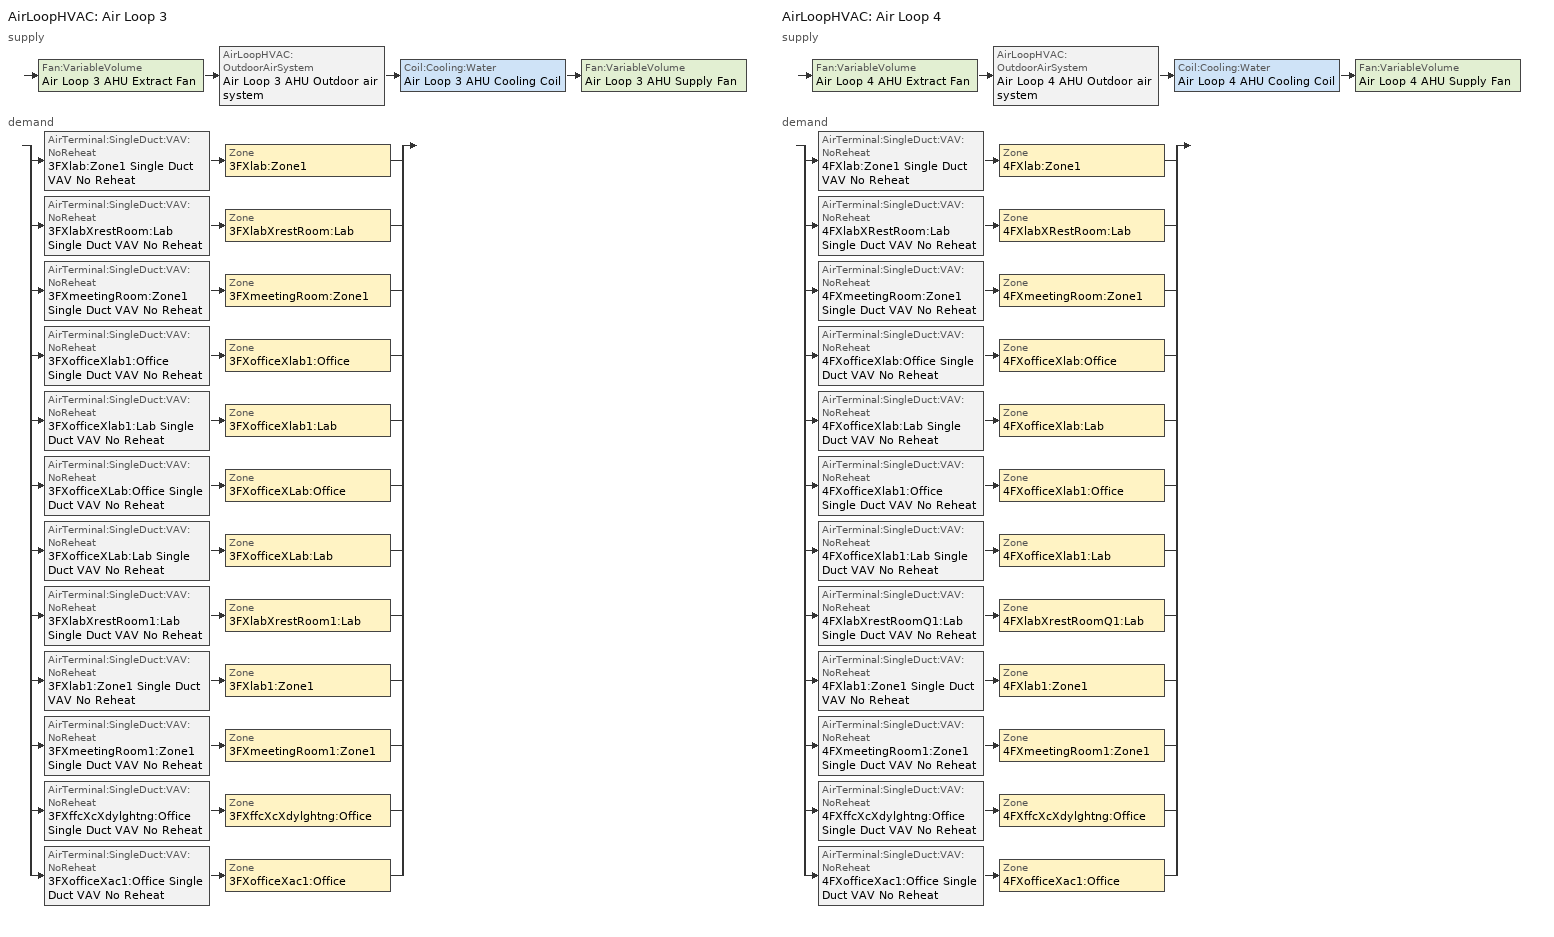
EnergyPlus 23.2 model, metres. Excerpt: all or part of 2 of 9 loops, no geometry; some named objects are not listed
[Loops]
AirLoopHVAC 'Air Loop 3'
 supply: Fan:VariableVolume 'Air Loop 3 AHU Extract Fan' > AirLoopHVAC:OutdoorAirSystem 'Air Loop 3 AHU Outdoor air system' > Coil:Cooling:Water 'Air Loop 3 AHU Cooling Coil' > Fan:VariableVolume 'Air Loop 3 AHU Supply Fan'
 demand: split
  | AirTerminal:SingleDuct:VAV:NoReheat '3FXlab:Zone1 Single Duct VAV No Reheat' > Zone '3FXlab:Zone1'
  | AirTerminal:SingleDuct:VAV:NoReheat '3FXlabXrestRoom:Lab Single Duct VAV No Reheat' > Zone '3FXlabXrestRoom:Lab'
  | AirTerminal:SingleDuct:VAV:NoReheat '3FXmeetingRoom:Zone1 Single Duct VAV No Reheat' > Zone '3FXmeetingRoom:Zone1'
  | AirTerminal:SingleDuct:VAV:NoReheat '3FXofficeXlab1:Office Single Duct VAV No Reheat' > Zone '3FXofficeXlab1:Office'
  | AirTerminal:SingleDuct:VAV:NoReheat '3FXofficeXlab1:Lab Single Duct VAV No Reheat' > Zone '3FXofficeXlab1:Lab'
  | AirTerminal:SingleDuct:VAV:NoReheat '3FXofficeXLab:Office Single Duct VAV No Reheat' > Zone '3FXofficeXLab:Office'
  | AirTerminal:SingleDuct:VAV:NoReheat '3FXofficeXLab:Lab Single Duct VAV No Reheat' > Zone '3FXofficeXLab:Lab'
  | AirTerminal:SingleDuct:VAV:NoReheat '3FXlabXrestRoom1:Lab Single Duct VAV No Reheat' > Zone '3FXlabXrestRoom1:Lab'
  | AirTerminal:SingleDuct:VAV:NoReheat '3FXlab1:Zone1 Single Duct VAV No Reheat' > Zone '3FXlab1:Zone1'
  | AirTerminal:SingleDuct:VAV:NoReheat '3FXmeetingRoom1:Zone1 Single Duct VAV No Reheat' > Zone '3FXmeetingRoom1:Zone1'
  | AirTerminal:SingleDuct:VAV:NoReheat '3FXffcXcXdylghtng:Office Single Duct VAV No Reheat' > Zone '3FXffcXcXdylghtng:Office'
  | AirTerminal:SingleDuct:VAV:NoReheat '3FXofficeXac1:Office Single Duct VAV No Reheat' > Zone '3FXofficeXac1:Office'
AirLoopHVAC 'Air Loop 4'
 supply: Fan:VariableVolume 'Air Loop 4 AHU Extract Fan' > AirLoopHVAC:OutdoorAirSystem 'Air Loop 4 AHU Outdoor air system' > Coil:Cooling:Water 'Air Loop 4 AHU Cooling Coil' > Fan:VariableVolume 'Air Loop 4 AHU Supply Fan'
 demand: split
  | AirTerminal:SingleDuct:VAV:NoReheat '4FXlab:Zone1 Single Duct VAV No Reheat' > Zone '4FXlab:Zone1'
  | AirTerminal:SingleDuct:VAV:NoReheat '4FXlabXRestRoom:Lab Single Duct VAV No Reheat' > Zone '4FXlabXRestRoom:Lab'
  | AirTerminal:SingleDuct:VAV:NoReheat '4FXmeetingRoom:Zone1 Single Duct VAV No Reheat' > Zone '4FXmeetingRoom:Zone1'
  | AirTerminal:SingleDuct:VAV:NoReheat '4FXofficeXlab:Office Single Duct VAV No Reheat' > Zone '4FXofficeXlab:Office'
  | AirTerminal:SingleDuct:VAV:NoReheat '4FXofficeXlab:Lab Single Duct VAV No Reheat' > Zone '4FXofficeXlab:Lab'
  | AirTerminal:SingleDuct:VAV:NoReheat '4FXofficeXlab1:Office Single Duct VAV No Reheat' > Zone '4FXofficeXlab1:Office'
  | AirTerminal:SingleDuct:VAV:NoReheat '4FXofficeXlab1:Lab Single Duct VAV No Reheat' > Zone '4FXofficeXlab1:Lab'
  | AirTerminal:SingleDuct:VAV:NoReheat '4FXlabXrestRoomQ1:Lab Single Duct VAV No Reheat' > Zone '4FXlabXrestRoomQ1:Lab'
  | AirTerminal:SingleDuct:VAV:NoReheat '4FXlab1:Zone1 Single Duct VAV No Reheat' > Zone '4FXlab1:Zone1'
  | AirTerminal:SingleDuct:VAV:NoReheat '4FXmeetingRoom1:Zone1 Single Duct VAV No Reheat' > Zone '4FXmeetingRoom1:Zone1'
  | AirTerminal:SingleDuct:VAV:NoReheat '4FXffcXcXdylghtng:Office Single Duct VAV No Reheat' > Zone '4FXffcXcXdylghtng:Office'
  | AirTerminal:SingleDuct:VAV:NoReheat '4FXofficeXac1:Office Single Duct VAV No Reheat' > Zone '4FXofficeXac1:Office'
[EnergyManagementSystem:Sensor]
Name | Output:Variable or Output:Meter Index Key | Output:Variable or Output:Meter
Zone_Mean_Air_Temperature_z3FXlab_Zone1 | 3FXlab:Zone1 | Zone Mean Air Temperature
Zone_Mean_Air_Temperature_z3FXlabXrestRoom_Lab | 3FXlabXrestRoom:Lab | Zone Mean Air Temperature
Zone_Mean_Air_Temperature_z3FXmeetingRoom_Zone1 | 3FXmeetingRoom:Zone1 | Zone Mean Air Temperature
Zone_Mean_Air_Temperature_z3FXofficeXlab1_Office | 3FXofficeXlab1:Office | Zone Mean Air Temperature
Zone_Mean_Air_Temperature_z3FXofficeXlab1_Lab | 3FXofficeXlab1:Lab | Zone Mean Air Temperature
Zone_Mean_Air_Temperature_z3FXofficeXLab_Office | 3FXofficeXLab:Office | Zone Mean Air Temperature
Zone_Mean_Air_Temperature_z3FXofficeXLab_Lab | 3FXofficeXLab:Lab | Zone Mean Air Temperature
Zone_Mean_Air_Temperature_z3FXlabXrestRoom1_Lab | 3FXlabXrestRoom1:Lab | Zone Mean Air Temperature
Zone_Mean_Air_Temperature_z3FXlab1_Zone1 | 3FXlab1:Zone1 | Zone Mean Air Temperature
Zone_Mean_Air_Temperature_z3FXmeetingRoom1_Zone1 | 3FXmeetingRoom1:Zone1 | Zone Mean Air Temperature
Zone_Mean_Air_Temperature_z4FXlab_Zone1 | 4FXlab:Zone1 | Zone Mean Air Temperature
Zone_Mean_Air_Temperature_z4FXlabXRestRoom_Lab | 4FXlabXRestRoom:Lab | Zone Mean Air Temperature
Zone_Mean_Air_Temperature_z4FXmeetingRoom_Zone1 | 4FXmeetingRoom:Zone1 | Zone Mean Air Temperature
Zone_Mean_Air_Temperature_z4FXofficeXlab_Office | 4FXofficeXlab:Office | Zone Mean Air Temperature
Zone_Mean_Air_Temperature_z4FXofficeXlab_Lab | 4FXofficeXlab:Lab | Zone Mean Air Temperature
Zone_Mean_Air_Temperature_z4FXofficeXlab1_Office | 4FXofficeXlab1:Office | Zone Mean Air Temperature
Zone_Mean_Air_Temperature_z4FXofficeXlab1_Lab | 4FXofficeXlab1:Lab | Zone Mean Air Temperature
Zone_Mean_Air_Temperature_z4FXlabXrestRoomQ1_Lab | 4FXlabXrestRoomQ1:Lab | Zone Mean Air Temperature
Zone_Mean_Air_Temperature_z4FXlab1_Zone1 | 4FXlab1:Zone1 | Zone Mean Air Temperature
Zone_Mean_Air_Temperature_z4FXmeetingRoom1_Zone1 | 4FXmeetingRoom1:Zone1 | Zone Mean Air Temperature
Zone_Mean_Air_Temperature_z4FXffcXcXdylghtng_Office | 4FXffcXcXdylghtng:Office | Zone Mean Air Temperature
Zone_Mean_Air_Temperature_z4FXofficeXac1_Office | 4FXofficeXac1:Office | Zone Mean Air Temperature
Zone_Mean_Air_Temperature_z3FXffcXcXdylghtng_Office | 3FXffcXcXdylghtng:Office | Zone Mean Air Temperature
Zone_Mean_Air_Temperature_z3FXofficeXac1_Office | 3FXofficeXac1:Office | Zone Mean Air Temperature
Zone_Air_Relative_Humidity_z3FXlab_Zone1 | 3FXlab:Zone1 | Zone Air Relative Humidity
Zone_Air_Relative_Humidity_z3FXlabXrestRoom_Lab | 3FXlabXrestRoom:Lab | Zone Air Relative Humidity
Zone_Air_Relative_Humidity_z3FXmeetingRoom_Zone1 | 3FXmeetingRoom:Zone1 | Zone Air Relative Humidity
Zone_Air_Relative_Humidity_z3FXofficeXlab1_Office | 3FXofficeXlab1:Office | Zone Air Relative Humidity
Zone_Air_Relative_Humidity_z3FXofficeXlab1_Lab | 3FXofficeXlab1:Lab | Zone Air Relative Humidity
Zone_Air_Relative_Humidity_z3FXofficeXLab_Office | 3FXofficeXLab:Office | Zone Air Relative Humidity
Zone_Air_Relative_Humidity_z3FXofficeXLab_Lab | 3FXofficeXLab:Lab | Zone Air Relative Humidity
Zone_Air_Relative_Humidity_z3FXlabXrestRoom1_Lab | 3FXlabXrestRoom1:Lab | Zone Air Relative Humidity
Zone_Air_Relative_Humidity_z3FXlab1_Zone1 | 3FXlab1:Zone1 | Zone Air Relative Humidity
Zone_Air_Relative_Humidity_z3FXmeetingRoom1_Zone1 | 3FXmeetingRoom1:Zone1 | Zone Air Relative Humidity
Zone_Air_Relative_Humidity_z4FXlab_Zone1 | 4FXlab:Zone1 | Zone Air Relative Humidity
Zone_Air_Relative_Humidity_z4FXlabXRestRoom_Lab | 4FXlabXRestRoom:Lab | Zone Air Relative Humidity
Zone_Air_Relative_Humidity_z4FXmeetingRoom_Zone1 | 4FXmeetingRoom:Zone1 | Zone Air Relative Humidity
Zone_Air_Relative_Humidity_z4FXofficeXlab_Office | 4FXofficeXlab:Office | Zone Air Relative Humidity
Zone_Air_Relative_Humidity_z4FXofficeXlab_Lab | 4FXofficeXlab:Lab | Zone Air Relative Humidity
Zone_Air_Relative_Humidity_z4FXofficeXlab1_Office | 4FXofficeXlab1:Office | Zone Air Relative Humidity
Zone_Air_Relative_Humidity_z4FXofficeXlab1_Lab | 4FXofficeXlab1:Lab | Zone Air Relative Humidity
Zone_Air_Relative_Humidity_z4FXlabXrestRoomQ1_Lab | 4FXlabXrestRoomQ1:Lab | Zone Air Relative Humidity
Zone_Air_Relative_Humidity_z4FXlab1_Zone1 | 4FXlab1:Zone1 | Zone Air Relative Humidity
Zone_Air_Relative_Humidity_z4FXmeetingRoom1_Zone1 | 4FXmeetingRoom1:Zone1 | Zone Air Relative Humidity
Zone_Air_Relative_Humidity_z4FXffcXcXdylghtng_Office | 4FXffcXcXdylghtng:Office | Zone Air Relative Humidity
Zone_Air_Relative_Humidity_z4FXofficeXac1_Office | 4FXofficeXac1:Office | Zone Air Relative Humidity
Zone_Air_Relative_Humidity_z3FXffcXcXdylghtng_Office | 3FXffcXcXdylghtng:Office | Zone Air Relative Humidity
Zone_Air_Relative_Humidity_z3FXofficeXac1_Office | 3FXofficeXac1:Office | Zone Air Relative Humidity
Zone_Air_CO2_Concentration_z3FXlab_Zone1 | 3FXlab:Zone1 | Zone Air CO2 Concentration
Zone_Air_CO2_Concentration_z3FXlabXrestRoom_Lab | 3FXlabXrestRoom:Lab | Zone Air CO2 Concentration
Zone_Air_CO2_Concentration_z3FXmeetingRoom_Zone1 | 3FXmeetingRoom:Zone1 | Zone Air CO2 Concentration
Zone_Air_CO2_Concentration_z3FXofficeXlab1_Office | 3FXofficeXlab1:Office | Zone Air CO2 Concentration
Zone_Air_CO2_Concentration_z3FXofficeXlab1_Lab | 3FXofficeXlab1:Lab | Zone Air CO2 Concentration
Zone_Air_CO2_Concentration_z3FXofficeXLab_Office | 3FXofficeXLab:Office | Zone Air CO2 Concentration
Zone_Air_CO2_Concentration_z3FXofficeXLab_Lab | 3FXofficeXLab:Lab | Zone Air CO2 Concentration
Zone_Air_CO2_Concentration_z3FXlabXrestRoom1_Lab | 3FXlabXrestRoom1:Lab | Zone Air CO2 Concentration
Zone_Air_CO2_Concentration_z3FXlab1_Zone1 | 3FXlab1:Zone1 | Zone Air CO2 Concentration
Zone_Air_CO2_Concentration_z3FXmeetingRoom1_Zone1 | 3FXmeetingRoom1:Zone1 | Zone Air CO2 Concentration
Zone_Air_CO2_Concentration_z4FXlab_Zone1 | 4FXlab:Zone1 | Zone Air CO2 Concentration
Zone_Air_CO2_Concentration_z4FXlabXRestRoom_Lab | 4FXlabXRestRoom:Lab | Zone Air CO2 Concentration
Zone_Air_CO2_Concentration_z4FXmeetingRoom_Zone1 | 4FXmeetingRoom:Zone1 | Zone Air CO2 Concentration
Zone_Air_CO2_Concentration_z4FXofficeXlab_Office | 4FXofficeXlab:Office | Zone Air CO2 Concentration
Zone_Air_CO2_Concentration_z4FXofficeXlab_Lab | 4FXofficeXlab:Lab | Zone Air CO2 Concentration
Zone_Air_CO2_Concentration_z4FXofficeXlab1_Office | 4FXofficeXlab1:Office | Zone Air CO2 Concentration
Zone_Air_CO2_Concentration_z4FXofficeXlab1_Lab | 4FXofficeXlab1:Lab | Zone Air CO2 Concentration
Zone_Air_CO2_Concentration_z4FXlabXrestRoomQ1_Lab | 4FXlabXrestRoomQ1:Lab | Zone Air CO2 Concentration
Zone_Air_CO2_Concentration_z4FXlab1_Zone1 | 4FXlab1:Zone1 | Zone Air CO2 Concentration
Zone_Air_CO2_Concentration_z4FXmeetingRoom1_Zone1 | 4FXmeetingRoom1:Zone1 | Zone Air CO2 Concentration
Zone_Air_CO2_Concentration_z4FXffcXcXdylghtng_Office | 4FXffcXcXdylghtng:Office | Zone Air CO2 Concentration
Zone_Air_CO2_Concentration_z4FXofficeXac1_Office | 4FXofficeXac1:Office | Zone Air CO2 Concentration
Zone_Air_CO2_Concentration_z3FXffcXcXdylghtng_Office | 3FXffcXcXdylghtng:Office | Zone Air CO2 Concentration
Zone_Air_CO2_Concentration_z3FXofficeXac1_Office | 3FXofficeXac1:Office | Zone Air CO2 Concentration
Zone_People_Occupant_Count_z3FXlab_Zone1 | 3FXlab:Zone1 | Zone People Occupant Count
Zone_People_Occupant_Count_z3FXlabXrestRoom_Lab | 3FXlabXrestRoom:Lab | Zone People Occupant Count
Zone_People_Occupant_Count_z3FXmeetingRoom_Zone1 | 3FXmeetingRoom:Zone1 | Zone People Occupant Count
Zone_People_Occupant_Count_z3FXofficeXlab1_Office | 3FXofficeXlab1:Office | Zone People Occupant Count
Zone_People_Occupant_Count_z3FXofficeXlab1_Lab | 3FXofficeXlab1:Lab | Zone People Occupant Count
Zone_People_Occupant_Count_z3FXofficeXLab_Office | 3FXofficeXLab:Office | Zone People Occupant Count
Zone_People_Occupant_Count_z3FXofficeXLab_Lab | 3FXofficeXLab:Lab | Zone People Occupant Count
Zone_People_Occupant_Count_z3FXlabXrestRoom1_Lab | 3FXlabXrestRoom1:Lab | Zone People Occupant Count
Zone_People_Occupant_Count_z3FXlab1_Zone1 | 3FXlab1:Zone1 | Zone People Occupant Count
Zone_People_Occupant_Count_z3FXmeetingRoom1_Zone1 | 3FXmeetingRoom1:Zone1 | Zone People Occupant Count
Zone_People_Occupant_Count_z4FXlab_Zone1 | 4FXlab:Zone1 | Zone People Occupant Count
Zone_People_Occupant_Count_z4FXlabXRestRoom_Lab | 4FXlabXRestRoom:Lab | Zone People Occupant Count
Zone_People_Occupant_Count_z4FXmeetingRoom_Zone1 | 4FXmeetingRoom:Zone1 | Zone People Occupant Count
Zone_People_Occupant_Count_z4FXofficeXlab_Office | 4FXofficeXlab:Office | Zone People Occupant Count
Zone_People_Occupant_Count_z4FXofficeXlab_Lab | 4FXofficeXlab:Lab | Zone People Occupant Count
Zone_People_Occupant_Count_z4FXofficeXlab1_Office | 4FXofficeXlab1:Office | Zone People Occupant Count
Zone_People_Occupant_Count_z4FXofficeXlab1_Lab | 4FXofficeXlab1:Lab | Zone People Occupant Count
Zone_People_Occupant_Count_z4FXlabXrestRoomQ1_Lab | 4FXlabXrestRoomQ1:Lab | Zone People Occupant Count
Zone_People_Occupant_Count_z4FXlab1_Zone1 | 4FXlab1:Zone1 | Zone People Occupant Count
Zone_People_Occupant_Count_z4FXmeetingRoom1_Zone1 | 4FXmeetingRoom1:Zone1 | Zone People Occupant Count
Zone_People_Occupant_Count_z4FXffcXcXdylghtng_Office | 4FXffcXcXdylghtng:Office | Zone People Occupant Count
Zone_People_Occupant_Count_z4FXofficeXac1_Office | 4FXofficeXac1:Office | Zone People Occupant Count
Zone_People_Occupant_Count_z3FXffcXcXdylghtng_Office | 3FXffcXcXdylghtng:Office | Zone People Occupant Count
Zone_People_Occupant_Count_z3FXofficeXac1_Office | 3FXofficeXac1:Office | Zone People Occupant Count
[EnergyManagementSystem:Actuator]
Availability_Status_AIR_LOOP_4: Actuated Component Unique=AIR LOOP 4; Actuated Component Type=AirLoopHVAC; Actuated Component Control Type=Availability Status
[Sizing:System] Type of Load to Size On=VentilationRequirement; Design Outdoor Air Flow Rate {m3/s}=autosize; Central Heating Maximum System Air Flow Ratio=autosize; Preheat Design Temperature {C}=5; Preheat Design Humidity Ratio {kgWater/kgDryAir}=0.008; Precool Design Temperature {C}=11; Precool Design Humidity Ratio {kgWater/kgDryAir}=0.008; Central Cooling Design Supply Air Temperature {C}=18; Central Heating Design Supply Air Temperature {C}=18; Type of Zone Sum to Use=Noncoincident; 100% Outdoor Air in Cooling=No; 100% Outdoor Air in Heating=No; Central Cooling Design Supply Air Humidity Ratio {kgWater/kgDryAir}=0.008; Central Heating Design Supply Air Humidity Ratio {kgWater/kgDryAir}=0.008; Cooling Supply Air Flow Rate Method=Designday; Heating Supply Air Flow Rate Method=Designday; System Outdoor Air Method=ZoneSum; Zone Maximum Outdoor Air Fraction=1; Cooling Design Capacity Method=CoolingDesignCapacity; Cooling Design Capacity {W}=autosize; Heating Design Capacity Method=HeatingDesignCapacity; Heating Design Capacity {W}=autosize; Central Cooling Capacity Control Method=VAV
Air Loop 3; Air Loop 4
[AirLoopHVAC] Design Supply Air Flow Rate {m3/s}=autosize
Air Loop 3; Air Loop 4
[Fan:VariableVolume] Availability Schedule=BPS LAB HVAC SCHEDULE; Fan Total Efficiency=0.99; Pressure Rise {Pa}=1500; Maximum Flow Rate {m3/s}=autosize; Fan Power Minimum Flow Rate Input Method=FixedFlowRate; Fan Power Minimum Flow Fraction=0.25; Fan Power Minimum Air Flow Rate {m3/s}=0; Motor Efficiency=0.9; Motor In Airstream Fraction=1; Fan Power Coefficient 1=0.0792803; Fan Power Coefficient 2=-0.12618; Fan Power Coefficient 3=1.81569; Fan Power Coefficient 4=-2.14488; Fan Power Coefficient 5=1.37799
Air Loop 3 AHU Extract Fan; Air Loop 3 AHU Supply Fan; Air Loop 4 AHU Extract Fan; Air Loop 4 AHU Supply Fan
[Controller:OutdoorAir] Minimum Outdoor Air Flow Rate {m3/s}=0; Maximum Outdoor Air Flow Rate {m3/s}=autosize; Economizer Control Type=NoEconomizer; Economizer Control Action Type=ModulateFlow; Lockout Type=NoLockout; Minimum Limit Type=FixedMinimum; Minimum Outdoor Air Schedule=BPS LAB SCHEDULE; High Humidity Control=No; High Humidity Outdoor Air Flow Ratio=1; Control High Indoor Humidity Based on Outdoor Humidity Ratio=Yes; Heat Recovery Bypass Control Type=BypassWhenWithinEconomizerLimits
Name | Mechanical Ventilation Controller
Air Loop 3 AHU Outdoor Air Controller | Air Loop 3 AHU Mechanical Ventilation Controller
Air Loop 4 AHU Outdoor Air Controller | Air Loop 4 AHU Mechanical Ventilation Controller
[HeatExchanger:AirToAir:SensibleAndLatent] Availability Schedule=BPS LAB HVAC SCHEDULE; Nominal Supply Air Flow Rate {m3/s}=autosize; Sensible Effectiveness at 100% Heating Air Flow=0.7; Latent Effectiveness at 100% Heating Air Flow=0.7; Sensible Effectiveness at 75% Heating Air Flow=0.75; Latent Effectiveness at 75% Heating Air Flow=0.7; Sensible Effectiveness at 100% Cooling Air Flow=0.7; Latent Effectiveness at 100% Cooling Air Flow=0.7; Sensible Effectiveness at 75% Cooling Air Flow=0.75; Latent Effectiveness at 75% Cooling Air Flow=0.7; Nominal Electric Power {W}=0; Supply Air Outlet Temperature Control=No; Heat Exchanger Type=Rotary; Frost Control Type=None; Threshold Temperature {C}=1.7; Initial Defrost Time Fraction=0.167; Rate of Defrost Time Fraction Increase {1/K}=0.024; Economizer Lockout=Yes
Air Loop 3 AHU Heat Recovery Device; Air Loop 4 AHU Heat Recovery Device
[Controller:MechanicalVentilation] Availability Schedule=On 24/7; Demand Controlled Ventilation=Yes; System Outdoor Air Method=Standard62.1VentilationRateProcedure; Zone Maximum Outdoor Air Fraction=1
Name | Zone or ZoneList 1 | Design Specification Outdoor Air Object Name 1 | Design Specification Zone Air Distribution Object Name 1 | Zone or ZoneList 2 | Design Specification Outdoor Air Object Name 2 | Design Specification Zone Air Distribution Object Name 2 | Zone or ZoneList 3 | Design Specification Outdoor Air Object Name 3 | Design Specification Zone Air Distribution Object Name 3 | Zone or ZoneList 4 | Design Specification Outdoor Air Object Name 4 | Design Specification Zone Air Distribution Object Name 4 | Zone or ZoneList 5 | Design Specification Outdoor Air Object Name 5 | Design Specification Zone Air Distribution Object Name 5 | Zone or ZoneList 6 | Design Specification Outdoor Air Object Name 6 | Design Specification Zone Air Distribution Object Name 6 | Zone or ZoneList 7 | Design Specification Outdoor Air Object Name 7 | Design Specification Zone Air Distribution Object Name 7 | Zone or ZoneList 8 | Design Specification Outdoor Air Object Name 8 | Design Specification Zone Air Distribution Object Name 8 | Zone or ZoneList 9 | Design Specification Outdoor Air Object Name 9 | Design Specification Zone Air Distribution Object Name 9 | Zone or ZoneList 10 | Design Specification Outdoor Air Object Name 10 | Design Specification Zone Air Distribution Object Name 10 | Zone or ZoneList 11 | Design Specification Outdoor Air Object Name 11 | Design Specification Zone Air Distribution Object Name 11 | Zone or ZoneList 12 | Design Specification Outdoor Air Object Name 12 | Design Specification Zone Air Distribution Object Name 12
Air Loop 3 AHU Mechanical Ventilation Controller | 3FXlab:Zone1 | 3FXlab:Zone1 Design Specification Outdoor Air Object | 3FXlab:Zone1 Design Specification Zone Air Distribution Object | 3FXlabXrestRoom:Lab | 3FXlabXrestRoom:Lab Design Specification Outdoor Air Object | 3FXlabXrestRoom:Lab Design Specification Zone Air Distribution Object | 3FXmeetingRoom:Zone1 | 3FXmeetingRoom:Zone1 Design Specification Outdoor Air Object | 3FXmeetingRoom:Zone1 Design Specification Zone Air Distribution Object | 3FXofficeXlab1:Office | 3FXofficeXlab1:Office Design Specification Outdoor Air Object | 3FXofficeXlab1:Office Design Specification Zone Air Distribution Object | 3FXofficeXlab1:Lab | 3FXofficeXlab1:Lab Design Specification Outdoor Air Object | 3FXofficeXlab1:Lab Design Specification Zone Air Distribution Object | 3FXofficeXLab:Office | 3FXofficeXLab:Office Design Specification Outdoor Air Object | 3FXofficeXLab:Office Design Specification Zone Air Distribution Object | 3FXofficeXLab:Lab | 3FXofficeXLab:Lab Design Specification Outdoor Air Object | 3FXofficeXLab:Lab Design Specification Zone Air Distribution Object | 3FXlabXrestRoom1:Lab | 3FXlabXrestRoom1:Lab Design Specification Outdoor Air Object | 3FXlabXrestRoom1:Lab Design Specification Zone Air Distribution Object | 3FXlab1:Zone1 | 3FXlab1:Zone1 Design Specification Outdoor Air Object | 3FXlab1:Zone1 Design Specification Zone Air Distribution Object | 3FXmeetingRoom1:Zone1 | 3FXmeetingRoom1:Zone1 Design Specification Outdoor Air Object | 3FXmeetingRoom1:Zone1 Design Specification Zone Air Distribution Object | 3FXffcXcXdylghtng:Office | 3FXffcXcXdylghtng:Office Design Specification Outdoor Air Object | 3FXffcXcXdylghtng:Office Design Specification Zone Air Distribution Object | 3FXofficeXac1:Office | 3FXofficeXac1:Office Design Specification Outdoor Air Object | 3FXofficeXac1:Office Design Specification Zone Air Distribution Object
Air Loop 4 AHU Mechanical Ventilation Controller | 4FXlab:Zone1 | 4FXlab:Zone1 Design Specification Outdoor Air Object | 4FXlab:Zone1 Design Specification Zone Air Distribution Object | 4FXlabXRestRoom:Lab | 4FXlabXRestRoom:Lab Design Specification Outdoor Air Object | 4FXlabXRestRoom:Lab Design Specification Zone Air Distribution Object | 4FXmeetingRoom:Zone1 | 4FXmeetingRoom:Zone1 Design Specification Outdoor Air Object | 4FXmeetingRoom:Zone1 Design Specification Zone Air Distribution Object | 4FXofficeXlab:Office | 4FXofficeXlab:Office Design Specification Outdoor Air Object | 4FXofficeXlab:Office Design Specification Zone Air Distribution Object | 4FXofficeXlab:Lab | 4FXofficeXlab:Lab Design Specification Outdoor Air Object | 4FXofficeXlab:Lab Design Specification Zone Air Distribution Object | 4FXofficeXlab1:Office | 4FXofficeXlab1:Office Design Specification Outdoor Air Object | 4FXofficeXlab1:Office Design Specification Zone Air Distribution Object | 4FXofficeXlab1:Lab | 4FXofficeXlab1:Lab Design Specification Outdoor Air Object | 4FXofficeXlab1:Lab Design Specification Zone Air Distribution Object | 4FXlabXrestRoomQ1:Lab | 4FXlabXrestRoomQ1:Lab Design Specification Outdoor Air Object | 4FXlabXrestRoomQ1:Lab Design Specification Zone Air Distribution Object | 4FXlab1:Zone1 | 4FXlab1:Zone1 Design Specification Outdoor Air Object | 4FXlab1:Zone1 Design Specification Zone Air Distribution Object | 4FXmeetingRoom1:Zone1 | 4FXmeetingRoom1:Zone1 Design Specification Outdoor Air Object | 4FXmeetingRoom1:Zone1 Design Specification Zone Air Distribution Object | 4FXffcXcXdylghtng:Office | 4FXffcXcXdylghtng:Office Design Specification Outdoor Air Object | 4FXffcXcXdylghtng:Office Design Specification Zone Air Distribution Object | 4FXofficeXac1:Office | 4FXofficeXac1:Office Design Specification Outdoor Air Object | 4FXofficeXac1:Office Design Specification Zone Air Distribution Object
[Coil:Cooling:Water] Availability Schedule=BPS LAB HVAC SCHEDULE; Design Water Flow Rate {m3/s}=autosize; Design Air Flow Rate {m3/s}=autosize; Design Inlet Water Temperature {C}=autosize; Design Inlet Air Temperature {C}=autosize; Design Outlet Air Temperature {C}=autosize; Design Inlet Air Humidity Ratio {kgWater/kgDryAir}=autosize; Design Outlet Air Humidity Ratio {kgWater/kgDryAir}=autosize; Type of Analysis=SimpleAnalysis; Heat Exchanger Configuration=CrossFlow
Air Loop 3 AHU Cooling Coil; Air Loop 4 AHU Cooling Coil
[ZoneControl:Thermostat] Control Type Schedule=Control type schedule: Always 4
Name | Zone or ZoneList | Control 1
3FXlab:Zone1 Thermostat | 3FXlab:Zone1 | 3FXlab:Zone1 Dual SP
3FXlabXrestRoom:Lab Thermostat | 3FXlabXrestRoom:Lab | 3FXlabXrestRoom:Lab Dual SP
3FXmeetingRoom:Zone1 Thermostat | 3FXmeetingRoom:Zone1 | 3FXmeetingRoom:Zone1 Dual SP
3FXofficeXlab1:Office Thermostat | 3FXofficeXlab1:Office | 3FXofficeXlab1:Office Dual SP
3FXofficeXlab1:Lab Thermostat | 3FXofficeXlab1:Lab | 3FXofficeXlab1:Lab Dual SP
3FXofficeXLab:Office Thermostat | 3FXofficeXLab:Office | 3FXofficeXLab:Office Dual SP
3FXofficeXLab:Lab Thermostat | 3FXofficeXLab:Lab | 3FXofficeXLab:Lab Dual SP
3FXlabXrestRoom1:Lab Thermostat | 3FXlabXrestRoom1:Lab | 3FXlabXrestRoom1:Lab Dual SP
3FXlab1:Zone1 Thermostat | 3FXlab1:Zone1 | 3FXlab1:Zone1 Dual SP
3FXmeetingRoom1:Zone1 Thermostat | 3FXmeetingRoom1:Zone1 | 3FXmeetingRoom1:Zone1 Dual SP
3FXffcXcXdylghtng:Office Thermostat | 3FXffcXcXdylghtng:Office | 3FXffcXcXdylghtng:Office Dual SP
3FXofficeXac1:Office Thermostat | 3FXofficeXac1:Office | 3FXofficeXac1:Office Dual SP
4FXlab:Zone1 Thermostat | 4FXlab:Zone1 | 4FXlab:Zone1 Dual SP
4FXlabXRestRoom:Lab Thermostat | 4FXlabXRestRoom:Lab | 4FXlabXRestRoom:Lab Dual SP
4FXmeetingRoom:Zone1 Thermostat | 4FXmeetingRoom:Zone1 | 4FXmeetingRoom:Zone1 Dual SP
4FXofficeXlab:Office Thermostat | 4FXofficeXlab:Office | 4FXofficeXlab:Office Dual SP
4FXofficeXlab:Lab Thermostat | 4FXofficeXlab:Lab | 4FXofficeXlab:Lab Dual SP
4FXofficeXlab1:Office Thermostat | 4FXofficeXlab1:Office | 4FXofficeXlab1:Office Dual SP
4FXofficeXlab1:Lab Thermostat | 4FXofficeXlab1:Lab | 4FXofficeXlab1:Lab Dual SP
4FXlabXrestRoomQ1:Lab Thermostat | 4FXlabXrestRoomQ1:Lab | 4FXlabXrestRoomQ1:Lab Dual SP
4FXlab1:Zone1 Thermostat | 4FXlab1:Zone1 | 4FXlab1:Zone1 Dual SP
4FXmeetingRoom1:Zone1 Thermostat | 4FXmeetingRoom1:Zone1 | 4FXmeetingRoom1:Zone1 Dual SP
4FXffcXcXdylghtng:Office Thermostat | 4FXffcXcXdylghtng:Office | 4FXffcXcXdylghtng:Office Dual SP
4FXofficeXac1:Office Thermostat | 4FXofficeXac1:Office | 4FXofficeXac1:Office Dual SP
[ThermostatSetpoint:DualSetpoint] Heating Setpoint Temperature Schedule=Heating set point schedule; Cooling Setpoint Temperature Schedule=Cooling set point schedule
3FXlab:Zone1 Dual SP; 3FXlabXrestRoom:Lab Dual SP; 3FXmeetingRoom:Zone1 Dual SP; 3FXofficeXlab1:Office Dual SP; 3FXofficeXlab1:Lab Dual SP; 3FXofficeXLab:Office Dual SP; 3FXofficeXLab:Lab Dual SP; 3FXlabXrestRoom1:Lab Dual SP; 3FXlab1:Zone1 Dual SP; 3FXmeetingRoom1:Zone1 Dual SP; 3FXffcXcXdylghtng:Office Dual SP; 3FXofficeXac1:Office Dual SP; 4FXlab:Zone1 Dual SP; 4FXlabXRestRoom:Lab Dual SP; 4FXmeetingRoom:Zone1 Dual SP; 4FXofficeXlab:Office Dual SP; 4FXofficeXlab:Lab Dual SP; 4FXofficeXlab1:Office Dual SP; 4FXofficeXlab1:Lab Dual SP; 4FXlabXrestRoomQ1:Lab Dual SP; 4FXlab1:Zone1 Dual SP; 4FXmeetingRoom1:Zone1 Dual SP; 4FXffcXcXdylghtng:Office Dual SP; 4FXofficeXac1:Office Dual SP
[Sizing:Zone] Zone Cooling Design Supply Air Temperature Input Method=SupplyAirTemperature; Zone Cooling Design Supply Air Temperature {C}=14; Zone Cooling Design Supply Air Temperature Difference {deltaC}=10; Zone Heating Design Supply Air Temperature Input Method=SupplyAirTemperature; Zone Heating Design Supply Air Temperature {C}=50; Zone Heating Design Supply Air Temperature Difference {deltaC}=10; Zone Cooling Design Supply Air Humidity Ratio {kgWater/kgDryAir}=0.009; Zone Heating Design Supply Air Humidity Ratio {kgWater/kgDryAir}=0.004; Zone Heating Sizing Factor=1.25; Zone Cooling Sizing Factor=1.15; Cooling Design Air Flow Method=DesignDay; Cooling Design Air Flow Rate {m3/s}=0; Cooling Minimum Air Flow per Zone Floor Area {m3/s-m2}=0.00076; Cooling Minimum Air Flow {m3/s}=0; Cooling Minimum Air Flow Fraction=0; Heating Design Air Flow Method=DesignDay; Heating Design Air Flow Rate {m3/s}=0; Heating Maximum Air Flow per Zone Floor Area {m3/s-m2}=0.00203; Heating Maximum Air Flow {m3/s}=0.14158; Heating Maximum Air Flow Fraction=0.3; Account for Dedicated Outdoor Air System=No; Dedicated Outdoor Air System Control Strategy=NeutralSupplyAir; Dedicated Outdoor Air Low Setpoint Temperature for Design {C}=autosize; Dedicated Outdoor Air High Setpoint Temperature for Design {C}=autosize; Zone Load Sizing Method=Sensible Load Only No Latent Load; Zone Latent Cooling Design Supply Air Humidity Ratio Input Method=HumidityRatioDifference; Zone Cooling Design Supply Air Humidity Ratio Difference {kgWater/kgDryAir}=0.005; Zone Latent Heating Design Supply Air Humidity Ratio Input Method=HumidityRatioDifference; Zone Humidification Design Supply Air Humidity Ratio Difference {kgWater/kgDryAir}=0.005
Name | Design Specification Outdoor Air Object | Design Specification Zone Air Distribution Object
3FXlab:Zone1 | 3FXlab:Zone1 Design Specification Outdoor Air Object | 3FXlab:Zone1 Design Specification Zone Air Distribution Object
3FXlabXrestRoom:Lab | 3FXlabXrestRoom:Lab Design Specification Outdoor Air Object | 3FXlabXrestRoom:Lab Design Specification Zone Air Distribution Object
3FXmeetingRoom:Zone1 | 3FXmeetingRoom:Zone1 Design Specification Outdoor Air Object | 3FXmeetingRoom:Zone1 Design Specification Zone Air Distribution Object
3FXofficeXlab1:Office | 3FXofficeXlab1:Office Design Specification Outdoor Air Object | 3FXofficeXlab1:Office Design Specification Zone Air Distribution Object
3FXofficeXlab1:Lab | 3FXofficeXlab1:Lab Design Specification Outdoor Air Object | 3FXofficeXlab1:Lab Design Specification Zone Air Distribution Object
3FXofficeXLab:Office | 3FXofficeXLab:Office Design Specification Outdoor Air Object | 3FXofficeXLab:Office Design Specification Zone Air Distribution Object
3FXofficeXLab:Lab | 3FXofficeXLab:Lab Design Specification Outdoor Air Object | 3FXofficeXLab:Lab Design Specification Zone Air Distribution Object
3FXlabXrestRoom1:Lab | 3FXlabXrestRoom1:Lab Design Specification Outdoor Air Object | 3FXlabXrestRoom1:Lab Design Specification Zone Air Distribution Object
3FXlab1:Zone1 | 3FXlab1:Zone1 Design Specification Outdoor Air Object | 3FXlab1:Zone1 Design Specification Zone Air Distribution Object
3FXmeetingRoom1:Zone1 | 3FXmeetingRoom1:Zone1 Design Specification Outdoor Air Object | 3FXmeetingRoom1:Zone1 Design Specification Zone Air Distribution Object
3FXffcXcXdylghtng:Office | 3FXffcXcXdylghtng:Office Design Specification Outdoor Air Object | 3FXffcXcXdylghtng:Office Design Specification Zone Air Distribution Object
3FXofficeXac1:Office | 3FXofficeXac1:Office Design Specification Outdoor Air Object | 3FXofficeXac1:Office Design Specification Zone Air Distribution Object
4FXlab:Zone1 | 4FXlab:Zone1 Design Specification Outdoor Air Object | 4FXlab:Zone1 Design Specification Zone Air Distribution Object
4FXlabXRestRoom:Lab | 4FXlabXRestRoom:Lab Design Specification Outdoor Air Object | 4FXlabXRestRoom:Lab Design Specification Zone Air Distribution Object
4FXmeetingRoom:Zone1 | 4FXmeetingRoom:Zone1 Design Specification Outdoor Air Object | 4FXmeetingRoom:Zone1 Design Specification Zone Air Distribution Object
4FXofficeXlab:Office | 4FXofficeXlab:Office Design Specification Outdoor Air Object | 4FXofficeXlab:Office Design Specification Zone Air Distribution Object
4FXofficeXlab:Lab | 4FXofficeXlab:Lab Design Specification Outdoor Air Object | 4FXofficeXlab:Lab Design Specification Zone Air Distribution Object
4FXofficeXlab1:Office | 4FXofficeXlab1:Office Design Specification Outdoor Air Object | 4FXofficeXlab1:Office Design Specification Zone Air Distribution Object
4FXofficeXlab1:Lab | 4FXofficeXlab1:Lab Design Specification Outdoor Air Object | 4FXofficeXlab1:Lab Design Specification Zone Air Distribution Object
4FXlabXrestRoomQ1:Lab | 4FXlabXrestRoomQ1:Lab Design Specification Outdoor Air Object | 4FXlabXrestRoomQ1:Lab Design Specification Zone Air Distribution Object
4FXlab1:Zone1 | 4FXlab1:Zone1 Design Specification Outdoor Air Object | 4FXlab1:Zone1 Design Specification Zone Air Distribution Object
4FXmeetingRoom1:Zone1 | 4FXmeetingRoom1:Zone1 Design Specification Outdoor Air Object | 4FXmeetingRoom1:Zone1 Design Specification Zone Air Distribution Object
4FXffcXcXdylghtng:Office | 4FXffcXcXdylghtng:Office Design Specification Outdoor Air Object | 4FXffcXcXdylghtng:Office Design Specification Zone Air Distribution Object
4FXofficeXac1:Office | 4FXofficeXac1:Office Design Specification Outdoor Air Object | 4FXofficeXac1:Office Design Specification Zone Air Distribution Object
[DesignSpecification:OutdoorAir] Outdoor Air Method=Flow/Person; Outdoor Air Flow per Person {m3/s-person}=0.00944; Outdoor Air Flow per Zone Floor Area {m3/s-m2}=0; Outdoor Air Flow per Zone {m3/s}=0; Outdoor Air Flow Air Changes per Hour {1/hr}=0; Outdoor Air Schedule=On 24/7
3FXlab:Zone1 Design Specification Outdoor Air Object; 3FXlabXrestRoom:Lab Design Specification Outdoor Air Object; 3FXmeetingRoom:Zone1 Design Specification Outdoor Air Object; 3FXofficeXlab1:Office Design Specification Outdoor Air Object; 3FXofficeXlab1:Lab Design Specification Outdoor Air Object; 3FXofficeXLab:Office Design Specification Outdoor Air Object; 3FXofficeXLab:Lab Design Specification Outdoor Air Object; 3FXlabXrestRoom1:Lab Design Specification Outdoor Air Object; 3FXlab1:Zone1 Design Specification Outdoor Air Object; 3FXmeetingRoom1:Zone1 Design Specification Outdoor Air Object; 3FXffcXcXdylghtng:Office Design Specification Outdoor Air Object; 3FXofficeXac1:Office Design Specification Outdoor Air Object; 4FXlab:Zone1 Design Specification Outdoor Air Object; 4FXlabXRestRoom:Lab Design Specification Outdoor Air Object; 4FXmeetingRoom:Zone1 Design Specification Outdoor Air Object; 4FXofficeXlab:Office Design Specification Outdoor Air Object; 4FXofficeXlab:Lab Design Specification Outdoor Air Object; 4FXofficeXlab1:Office Design Specification Outdoor Air Object; 4FXofficeXlab1:Lab Design Specification Outdoor Air Object; 4FXlabXrestRoomQ1:Lab Design Specification Outdoor Air Object; 4FXlab1:Zone1 Design Specification Outdoor Air Object; 4FXmeetingRoom1:Zone1 Design Specification Outdoor Air Object; 4FXffcXcXdylghtng:Office Design Specification Outdoor Air Object; 4FXofficeXac1:Office Design Specification Outdoor Air Object
[DesignSpecification:ZoneAirDistribution] Zone Air Distribution Effectiveness in Cooling Mode=1; Zone Air Distribution Effectiveness in Heating Mode=1; Zone Secondary Recirculation Fraction=0
3FXlab:Zone1 Design Specification Zone Air Distribution Object; 3FXlabXrestRoom:Lab Design Specification Zone Air Distribution Object; 3FXmeetingRoom:Zone1 Design Specification Zone Air Distribution Object; 3FXofficeXlab1:Office Design Specification Zone Air Distribution Object; 3FXofficeXlab1:Lab Design Specification Zone Air Distribution Object; 3FXofficeXLab:Office Design Specification Zone Air Distribution Object; 3FXofficeXLab:Lab Design Specification Zone Air Distribution Object; 3FXlabXrestRoom1:Lab Design Specification Zone Air Distribution Object; 3FXlab1:Zone1 Design Specification Zone Air Distribution Object; 3FXmeetingRoom1:Zone1 Design Specification Zone Air Distribution Object; 3FXffcXcXdylghtng:Office Design Specification Zone Air Distribution Object; 3FXofficeXac1:Office Design Specification Zone Air Distribution Object; 4FXlab:Zone1 Design Specification Zone Air Distribution Object; 4FXlabXRestRoom:Lab Design Specification Zone Air Distribution Object; 4FXmeetingRoom:Zone1 Design Specification Zone Air Distribution Object; 4FXofficeXlab:Office Design Specification Zone Air Distribution Object; 4FXofficeXlab:Lab Design Specification Zone Air Distribution Object; 4FXofficeXlab1:Office Design Specification Zone Air Distribution Object; 4FXofficeXlab1:Lab Design Specification Zone Air Distribution Object; 4FXlabXrestRoomQ1:Lab Design Specification Zone Air Distribution Object; 4FXlab1:Zone1 Design Specification Zone Air Distribution Object; 4FXmeetingRoom1:Zone1 Design Specification Zone Air Distribution Object; 4FXffcXcXdylghtng:Office Design Specification Zone Air Distribution Object; 4FXofficeXac1:Office Design Specification Zone Air Distribution Object
[Zone equipment]
3FXlab:Zone1: 3FXlab:Zone1 Single Duct VAV No Reheat, 3FXlab:Zone1 Fan Coil Unit
3FXlabXrestRoom:Lab: 3FXlabXrestRoom:Lab Single Duct VAV No Reheat, 3FXlabXrestRoom:Lab Fan Coil Unit
3FXmeetingRoom:Zone1: 3FXmeetingRoom:Zone1 Single Duct VAV No Reheat, 3FXmeetingRoom:Zone1 Fan Coil Unit
3FXofficeXlab1:Office: 3FXofficeXlab1:Office Single Duct VAV No Reheat, 3FXofficeXlab1:Office Fan Coil Unit
3FXofficeXlab1:Lab: 3FXofficeXlab1:Lab Single Duct VAV No Reheat, 3FXofficeXlab1:Lab Fan Coil Unit
3FXofficeXLab:Office: 3FXofficeXLab:Office Single Duct VAV No Reheat, 3FXofficeXLab:Office Fan Coil Unit
3FXofficeXLab:Lab: 3FXofficeXLab:Lab Single Duct VAV No Reheat, 3FXofficeXLab:Lab Fan Coil Unit
3FXlabXrestRoom1:Lab: 3FXlabXrestRoom1:Lab Single Duct VAV No Reheat, 3FXlabXrestRoom1:Lab Fan Coil Unit
3FXlab1:Zone1: 3FXlab1:Zone1 Single Duct VAV No Reheat, 3FXlab1:Zone1 Fan Coil Unit
3FXmeetingRoom1:Zone1: 3FXmeetingRoom1:Zone1 Single Duct VAV No Reheat, 3FXmeetingRoom1:Zone1 Fan Coil Unit
3FXffcXcXdylghtng:Office: 3FXffcXcXdylghtng:Office Single Duct VAV No Reheat, 3FXffcXcXdylghtng:Office Fan Coil Unit
3FXofficeXac1:Office: 3FXofficeXac1:Office Single Duct VAV No Reheat, 3FXofficeXac1:Office Fan Coil Unit
4FXlab:Zone1: 4FXlab:Zone1 Fan Coil Unit, 4FXlab:Zone1 Single Duct VAV No Reheat
4FXlabXRestRoom:Lab: 4FXlabXRestRoom:Lab Fan Coil Unit, 4FXlabXRestRoom:Lab Single Duct VAV No Reheat
4FXmeetingRoom:Zone1: 4FXmeetingRoom:Zone1 Fan Coil Unit, 4FXmeetingRoom:Zone1 Single Duct VAV No Reheat
4FXofficeXlab:Office: 4FXofficeXlab:Office Fan Coil Unit, 4FXofficeXlab:Office Single Duct VAV No Reheat
4FXofficeXlab:Lab: 4FXofficeXlab:Lab Fan Coil Unit, 4FXofficeXlab:Lab Single Duct VAV No Reheat
4FXofficeXlab1:Office: 4FXofficeXlab1:Office Fan Coil Unit, 4FXofficeXlab1:Office Single Duct VAV No Reheat
4FXofficeXlab1:Lab: 4FXofficeXlab1:Lab Fan Coil Unit, 4FXofficeXlab1:Lab Single Duct VAV No Reheat
4FXlabXrestRoomQ1:Lab: 4FXlabXrestRoomQ1:Lab Fan Coil Unit, 4FXlabXrestRoomQ1:Lab Single Duct VAV No Reheat
4FXlab1:Zone1: 4FXlab1:Zone1 Fan Coil Unit, 4FXlab1:Zone1 Single Duct VAV No Reheat
4FXmeetingRoom1:Zone1: 4FXmeetingRoom1:Zone1 Fan Coil Unit, 4FXmeetingRoom1:Zone1 Single Duct VAV No Reheat
4FXffcXcXdylghtng:Office: 4FXffcXcXdylghtng:Office Fan Coil Unit, 4FXffcXcXdylghtng:Office Single Duct VAV No Reheat
4FXofficeXac1:Office: 4FXofficeXac1:Office Fan Coil Unit, 4FXofficeXac1:Office Single Duct VAV No Reheat
[AirTerminal:SingleDuct:VAV:NoReheat] Availability Schedule=On 24/7; Maximum Air Flow Rate {m3/s}=autosize; Zone Minimum Air Flow Input Method=Constant; Constant Minimum Air Flow Fraction=0.3; Fixed Minimum Air Flow Rate {m3/s}=0.1; Minimum Air Flow Fraction Schedule=Min supply air flow fraction schedule: Always 0.3
3FXlab:Zone1 Single Duct VAV No Reheat; 3FXlabXrestRoom:Lab Single Duct VAV No Reheat; 3FXmeetingRoom:Zone1 Single Duct VAV No Reheat; 3FXofficeXlab1:Office Single Duct VAV No Reheat; 3FXofficeXlab1:Lab Single Duct VAV No Reheat; 3FXofficeXLab:Office Single Duct VAV No Reheat; 3FXofficeXLab:Lab Single Duct VAV No Reheat; 3FXlabXrestRoom1:Lab Single Duct VAV No Reheat; 3FXlab1:Zone1 Single Duct VAV No Reheat; 3FXmeetingRoom1:Zone1 Single Duct VAV No Reheat; 3FXffcXcXdylghtng:Office Single Duct VAV No Reheat; 3FXofficeXac1:Office Single Duct VAV No Reheat; 4FXlab:Zone1 Single Duct VAV No Reheat; 4FXlabXRestRoom:Lab Single Duct VAV No Reheat; 4FXmeetingRoom:Zone1 Single Duct VAV No Reheat; 4FXofficeXlab:Office Single Duct VAV No Reheat; 4FXofficeXlab:Lab Single Duct VAV No Reheat; 4FXofficeXlab1:Office Single Duct VAV No Reheat; 4FXofficeXlab1:Lab Single Duct VAV No Reheat; 4FXlabXrestRoomQ1:Lab Single Duct VAV No Reheat; 4FXlab1:Zone1 Single Duct VAV No Reheat; 4FXmeetingRoom1:Zone1 Single Duct VAV No Reheat; 4FXffcXcXdylghtng:Office Single Duct VAV No Reheat; 4FXofficeXac1:Office Single Duct VAV No Reheat
[SetpointManager:MixedAir] Control Variable=Temperature
Name | Setpoint Node or NodeList
Air Loop 3 AHU Outdoor air system Mixed Air Manager | Air Loop 3 AHU Mixed Air Outlet
Air Loop 3 AHU Cooling Coil Mixed Air Manager | Air Loop 3 AHU Cooling Coil Air Outlet Node
Air Loop 4 AHU Outdoor air system Mixed Air Manager | Air Loop 4 AHU Mixed Air Outlet
Air Loop 4 AHU Cooling Coil Mixed Air Manager | Air Loop 4 AHU Cooling Coil Air Outlet Node
[Controller:WaterCoil] Control Variable=Temperature; Action=Reverse; Actuator Variable=Flow; Controller Convergence Tolerance {deltaC}=autosize; Maximum Actuated Flow {m3/s}=autosize; Minimum Actuated Flow {m3/s}=0
Air Loop 3 AHU Cooling Coil Controller; Air Loop 4 AHU Cooling Coil Controller
[Schedule:Compact]
On 24/7: Through: 12/31, For: AllDays, Until: 24:00, 1
Heating set point schedule: Through: 12/31, For: AllDays, Until: 24:00, 20
Cooling set point schedule: Through: 12/31, For: AllDays, Until: 24:00, 24
Control type schedule: Always 4: Through: 12/31, For: AllDays, Until: 24:00, 4
Min supply air flow fraction schedule: Always 0.3: Through: 12/31, For: AllDays, Until: 24:00, 0.3
BPS LAB SCHEDULE: Through: 31 Dec, For: Weekdays SummerDesignDay, Until: 8:00, 0, Until: 9:00, 0.5, Until: 12:00, 0.95, Until: 13:00, 0.5, Until: 18:00, 0.95, Until: 19:00, 0.5, Until: 20:00, 0, Until: 24:00, 0, For: Weekends, Until: 24:00, 0, For: Holidays, Until: 24:00, 0, For: WinterDesignDay AllOtherDays, Until: 24:00, 0
BPS LAB HVAC SCHEDULE: Through: 31 Dec, For: Weekdays SummerDesignDay, Until: 7:00, 0, Until: 8:00, 1, Until: 19:00, 1, Until: 20:00, 0, Until: 24:00, 0, For: Weekends, Until: 24:00, 0, For: Holidays, Until: 24:00, 0, For: WinterDesignDay AllOtherDays, Until: 24:00, 0
